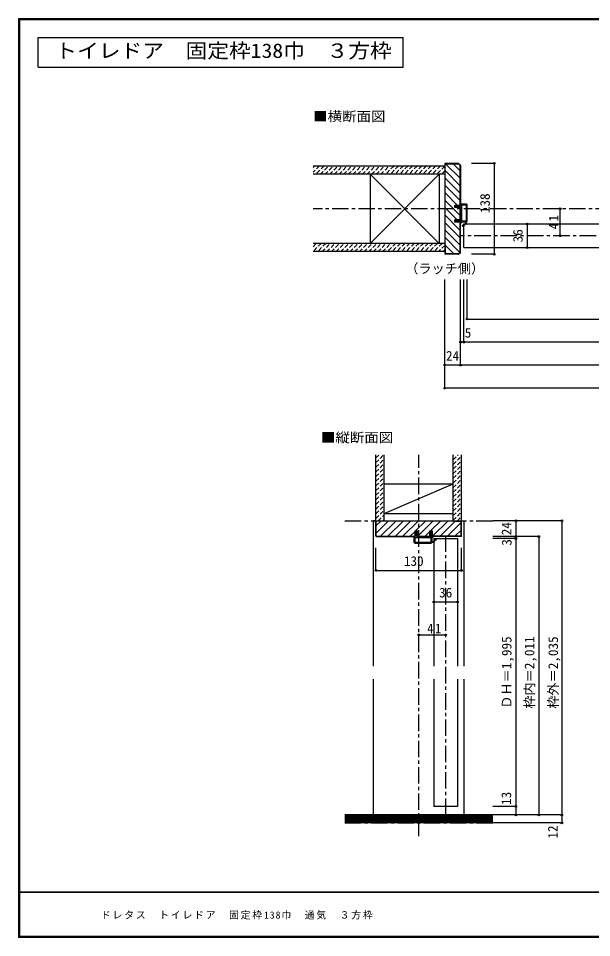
# Model space of a CAD drawing. Units: millimetres at full size, sheet at 1:5. Extents: x -973 to 977, y -718 to 696.
# Drawn here: x -973 to -102, y -701 to 696 of the extents above; entities that cross this region are included whole.
import ezdxf
from ezdxf.enums import TextEntityAlignment as Align

# ---------------------------------------------------------------- set-up
doc = ezdxf.new("R2010")
doc.units = ezdxf.units.MM
doc.header["$LTSCALE"] = 5
doc.header["$PDMODE"] = 32
doc.header["$PDSIZE"] = 2.5
doc.linetypes.add('CHAIN1', pattern=[8, 5, -1, 1, -1])
doc.linetypes.add('DASHED1', pattern=[1.8, 1.2, -0.6])
for name, color, linetype in [('0-0_補助線', 7, 'Continuous'), ('0-1_通り芯', 4, 'CHAIN1'), ('0-3_仕上げ', 2, 'Continuous'), ('0-4_枠', 3, 'Continuous'), ('0-6_扉', 6, 'Continuous'), ('0-A_文字', 3, 'Continuous'), ('0-B_寸法', 7, 'Continuous'), ('0-C_ハッチ', 4, 'DASHED1'), ('F-1_枠', 6, 'Continuous'), ('F-A_文字', 7, 'Continuous')]:
    doc.layers.add(name, color=color, linetype=linetype)
doc.styles.add('ＭＳ ゴシック', font='')
doc.styles.get('ＭＳ ゴシック').set_extended_font_data('MS Gothic')

# ---------------------------------------------------------------- blocks, each defined once
blk = doc.blocks.new('2')
at = {"layer": '0-0_補助線'}
for p, q in [((-9.846, -9.622), (-9.846, 15.078)), ((-8.846, 16.078), (0.354, 16.078)), ((-8.846, 15.878), (0.637, 15.878)), ((-8.446, 14.378), (-8.446, -8.922)), ((-8.146, 14.678), (-1.546, 14.678)), ((-1.246, 14.378), (-1.246, -8.922)), ((0.154, 11.653), (2.154, 11.653)), ((0.154, 11.653), (0.154, -8.497)), ((2.154, 10.953), (2.154, 11.653)), ((3.154, 11.653), (2.512, 10.83)), ((3.154, 11.653), (6.154, 11.653)), ((4.154, 13.753), (4.154, 13.053)), ((5.154, 13.053), (4.512, 13.876)), ((7.154, 13.053), (5.154, 13.053)), ((6.154, 10.953), (6.154, 11.653)), ((7.558, 12.258), (6.516, 10.835)), ((-1.48, -10.622), (-8.846, -10.622)), ((-1.546, -9.222), (-8.146, -9.222)), ((-1.189, -10.85), (-0.732, -12.694)), ((0.354, -12.922), (-0.441, -12.922)), ((0.154, -8.497), (2.154, -8.497)), ((4.154, -9.897), (0.154, -9.897)), ((0.154, -9.897), (0.154, -10.622)), ((0.154, -10.622), (0.645, -12.548)), ((2.154, -7.797), (2.154, -8.497)), ((3.154, -8.497), (2.512, -7.674)), ((3.154, -8.497), (6.154, -8.497)), ((4.154, -10.597), (4.154, -9.897)), ((5.154, -9.897), (4.512, -10.72)), ((7.154, -9.897), (5.154, -9.897)), ((6.154, -7.797), (6.154, -8.497)), ((7.558, -9.101), (6.516, -7.679))]:
    blk.add_line(p, q, dxfattribs=at)
for points in [[(-9.646, 15.078), (-9.646, -9.622), (-9.846, -9.622)], [(4.154, 13.053), (0.154, 13.053), (0.649, 15.723)]]:
    blk.add_lwpolyline(points, dxfattribs=at)
for centre, radius, start, end in [((-8.846, 15.078), 1, 90, 180), ((-8.846, 15.078), 0.8, 90, 180), ((-8.146, 14.378), 0.3, 90, 180), ((-1.546, 14.378), 0.3, 0, 90), ((0.354, 15.778), 0.3, 349.49875, 90), ((2.354, 10.953), 0.2, 180, 322.03043), ((4.354, 13.753), 0.2, 37.96957, 180), ((6.354, 10.953), 0.2, 180, 323.78053), ((7.154, 12.553), 0.5, 323.78053, 90), ((-8.846, -9.622), 1, 180, 270), ((-2.846, -10.72), 6, 179.06153, 259.29815), ((-8.146, -8.922), 0.3, 180, 270), ((-2.846, -10.72), 5.3, 178.93757, 259.29815), ((-1.546, -8.922), 0.3, 270, 0), ((-1.48, -10.922), 0.3, 13.9282, 90), ((-0.441, -12.622), 0.3, 193.9282, 270), ((0.354, -12.622), 0.3, 270, 14.29438), ((2.354, -7.797), 0.2, 37.96957, 180), ((4.354, -10.597), 0.2, 180, 322.03043), ((6.354, -7.797), 0.2, 36.21947, 180), ((7.154, -9.397), 0.5, 270, 36.21947), ((-3.896, -16.272), 0.35, 259.29815, 79.29815)]:
    blk.add_arc(centre, radius, start, end, dxfattribs=at)
blk.add_point((-3.896, -16.622), dxfattribs=at)

msp = doc.modelspace()

# ---------------------------------------------------------------- linework, layer by layer
at = {"layer": '0-1_通り芯'}
for p, q in [((528.653, 406.5), (-525.347, 406.5)), ((304.653, 365.5), (-301.347, 365.5)), ((-364.789, -546.913), (-364.789, 32.5)), ((-477.289, -67.5), (-252.289, -67.5)), ((-323.789, -514.5), (-323.789, -91.5)), ((-477.289, -526.5), (-252.289, -526.5))]:
    msp.add_line(p, q, dxfattribs=at)
at = {"layer": '0-3_仕上げ'}
for p, q in [((-325.347, 471.5), (-525.347, 471.5)), ((-325.347, 459), (-525.347, 459)), ((-325.347, 354), (-525.347, 354)), ((-325.347, 341.5), (-525.347, 341.5)), ((-429.789, -67.5), (-429.789, 32.5)), ((-417.289, -67.5), (-417.289, 32.5)), ((-312.289, -67.5), (-312.289, 32.5)), ((-299.789, -67.5), (-299.789, 32.5)), ((-252.289, -514.5), (-477.289, -514.5)), ((-252.289, -526.5), (-477.289, -526.5))]:
    msp.add_line(p, q, dxfattribs=at)
at = {"layer": '0-3_仕上げ', "color": 3}
for p, q in [((-438.847, 459), (-438.847, 354)), ((-333.847, 459), (-333.847, 354)), ((-417.289, -11.5), (-312.289, -11.5)), ((-417.289, -56.5), (-312.289, -56.5))]:
    msp.add_line(p, q, dxfattribs=at)
at = {"layer": '0-3_仕上げ', "color": 7}
for p, q in [((-333.847, 354), (-438.847, 459)), ((-438.847, 354), (-333.847, 459)), ((-417.289, -56.5), (-312.289, -11.5)), ((-252.289, -516), (-477.289, -516)), ((-252.289, -517.5), (-477.289, -517.5)), ((-252.289, -519), (-477.289, -519)), ((-252.289, -520.5), (-477.289, -520.5)), ((-252.289, -522), (-477.289, -522)), ((-252.289, -523.5), (-477.289, -523.5)), ((-252.289, -525), (-477.289, -525))]:
    msp.add_line(p, q, dxfattribs=at)
at = {"layer": '0-4_枠'}
for p, q in [((-304.175, 475.5), (-325.347, 475.5)), ((-325.347, 475.5), (-325.347, 337.5)), ((-304.383, 475), (-301.847, 472.464)), ((-304.175, 475.5), (-301.347, 472.672)), ((-301.847, 412), (-301.847, 472.464)), ((-301.347, 472.672), (-301.347, 412)), ((-324.847, 460.5), (-325.347, 460.5)), ((-301.347, 408.3), (-309.847, 408.3)), ((-301.847, 389.7), (-301.847, 408.3)), ((-301.347, 389.7), (-301.347, 408.3)), ((-309.847, 386), (-309.847, 389.7)), ((-301.347, 389.7), (-309.847, 389.7)), ((-301.347, 386), (-309.847, 386)), ((-301.847, 340.536), (-301.847, 386)), ((-301.347, 340.328), (-301.347, 386)), ((-324.847, 352.5), (-325.347, 352.5)), ((-324.847, 352.5), (-324.847, 338)), ((-304.175, 337.5), (-325.347, 337.5)), ((-304.382, 338), (-324.847, 338)), ((-304.382, 338), (-301.847, 340.536)), ((-304.175, 337.5), (-301.347, 340.328)), ((-429.789, -67.5), (-299.789, -67.5)), ((-429.289, -90.586), (-429.289, -68)), ((-419.789, -68), (-429.289, -68)), ((-419.789, -67.5), (-419.789, -68)), ((-309.789, -68), (-309.789, -67.5)), ((-309.789, -68), (-300.289, -68)), ((-300.289, -90.586), (-300.289, -68)), ((-370.289, -83), (-366.589, -83)), ((-370.289, -91.5), (-370.289, -83)), ((-366.589, -91.5), (-366.589, -83)), ((-347.989, -91.5), (-347.989, -83)), ((-428.874, -91), (-429.289, -90.586)), ((-429.082, -91.5), (-370.289, -91.5)), ((-428.874, -91), (-370.289, -91)), ((-366.589, -91), (-347.989, -91)), ((-366.589, -91.5), (-347.989, -91.5)), ((-300.703, -91), (-344.289, -91)), ((-300.496, -91.5), (-344.289, -91.5)), ((-300.703, -91), (-300.289, -90.586))]:
    msp.add_line(p, q, dxfattribs=at)
at = {"layer": '0-4_枠', "color": 4}
for p, q in [((-429.789, -67.5), (-433.789, -67.5)), ((-433.789, -288.25), (-433.789, -67.5)), ((-299.789, -67.5), (-295.789, -67.5)), ((-295.789, -288.25), (-295.789, -67.5)), ((-433.789, -514.5), (-433.789, -308.25)), ((-295.789, -514.5), (-295.789, -308.25))]:
    msp.add_line(p, q, dxfattribs=at)
at = {"layer": '0-4_枠'}
for points in [[(-324.847, 460.5), (-324.847, 475), (-304.383, 475)], [(-309.847, 408.3), (-309.847, 412), (-301.347, 412)], [(-429.082, -91.5), (-429.789, -90.793), (-429.789, -67.5)], [(-300.496, -91.5), (-299.789, -90.793), (-299.789, -67.5)], [(-347.989, -83), (-344.289, -83), (-344.289, -91.5)]]:
    msp.add_lwpolyline(points, dxfattribs=at)
at = {"layer": '0-6_扉'}
for p, q in [((-296.347, 383.5), (302.653, 383.5)), ((-296.347, 347.5), (-296.347, 383.5)), ((-296.347, 347.5), (302.653, 347.5)), ((-341.789, -94.5), (-341.789, -288.25)), ((-341.789, -94.5), (-305.789, -94.5)), ((-305.789, -94.5), (-305.789, -288.25)), ((-341.789, -308.25), (-341.789, -501.5)), ((-305.789, -308.25), (-305.789, -501.5)), ((-305.789, -501.5), (-341.789, -501.5))]:
    msp.add_line(p, q, dxfattribs=at)
at = {"layer": '0-A_文字'}
for p, q in [((-943.333, 621.667), (-943.333, 666.667)), ((-943.333, 666.667), (-388.465, 666.667)), ((-388.465, 621.667), (-388.465, 666.667)), ((-943.333, 621.667), (-388.465, 621.667))]:
    msp.add_line(p, q, dxfattribs=at)
at = {"layer": '0-B_寸法', "color": 4}
for p, q in [((-249.925, 475.5), (-284.447, 475.5)), ((-249.925, 475.5), (-249.925, 337.5)), ((-149.925, 365.5), (-149.925, 406.5)), ((-199.925, 383.5), (-199.925, 347.5)), ((-249.925, 337.5), (-284.447, 337.5)), ((-325.347, 134), (-325.347, 299)), ((-301.347, 169), (-301.347, 299)), ((-296.347, 204), (-296.347, 299)), ((-291.347, 239), (-291.347, 299)), ((-291.347, 239), (244.658, 239)), ((304.653, 204), (-301.347, 204)), ((328.653, 169), (-325.347, 169)), ((328.653, 134), (-325.347, 134)), ((-147.432, -67.5), (-252.289, -67.5)), ((-217.289, -67.5), (-217.289, -514.5)), ((-147.432, -67.5), (-147.432, -526.5)), ((-182.289, -91.5), (-252.289, -91.5)), ((-217.289, -94.5), (-252.289, -94.5)), ((-182.289, -91.5), (-182.289, -514.5)), ((-429.789, -142.922), (-429.789, -108.4)), ((-299.789, -142.922), (-299.789, -108.4)), ((-429.789, -142.922), (-299.789, -142.922)), ((-341.789, -190.882), (-305.789, -190.882)), ((-364.789, -240.882), (-323.789, -240.882)), ((-217.289, -501.5), (-252.289, -501.5)), ((-147.432, -514.5), (-252.289, -514.5)), ((-147.432, -526.5), (-252.289, -526.5))]:
    msp.add_line(p, q, dxfattribs=at)
at = {"layer": '0-B_寸法'}
for p in [(-249.925, 475.5), (-149.925, 406.5), (-199.925, 383.5), (-149.925, 365.5), (-249.925, 337.5), (-199.925, 347.5), (-291.347, 239), (-301.347, 204), (-296.347, 204), (-325.347, 169), (-301.347, 169), (-325.347, 134), (-217.289, -67.5), (-147.432, -67.5), (-217.289, -91.5), (-217.289, -94.5), (-182.289, -91.5), (-429.789, -142.922), (-299.789, -142.922), (-341.789, -190.882), (-305.789, -190.882), (-364.789, -240.882), (-323.789, -240.882), (-217.289, -501.5), (-217.289, -514.5), (-182.289, -514.5), (-147.432, -514.5), (-147.432, -526.5)]:
    msp.add_point(p, dxfattribs=at)
at = {"layer": '0-C_ハッチ', "linetype": 'Continuous'}
for p, q in [((-323.994, 475), (-301.847, 452.853)), ((-312.68, 475), (-301.847, 464.166)), ((-324.847, 464.539), (-301.847, 441.539)), ((-325.347, 453.726), (-301.847, 430.225)), ((-325.347, 442.412), (-301.847, 418.912)), ((-325.347, 431.098), (-306.249, 412)), ((-325.347, 419.784), (-301.847, 396.284)), ((-325.347, 408.47), (-306.576, 389.7)), ((-302.549, 408.3), (-301.847, 407.598)), ((-325.347, 397.157), (-301.847, 373.657)), ((-325.347, 385.843), (-301.847, 362.343)), ((-302.876, 386), (-301.847, 384.97)), ((-325.347, 374.529), (-301.847, 351.029)), ((-325.347, 363.216), (-302.257, 340.126)), ((-324.847, 351.402), (-311.445, 338)), ((-324.847, 340.088), (-322.759, 338)), ((-429.289, -86.12), (-410.669, -67.5)), ((-429.289, -74.806), (-422.483, -68)), ((-422.855, -91), (-399.355, -67.5)), ((-411.542, -91), (-388.042, -67.5)), ((-400.228, -91), (-376.728, -67.5)), ((-388.914, -91), (-365.414, -67.5)), ((-369.6, -83), (-354.1, -67.5)), ((-366.287, -91), (-342.787, -67.5)), ((-346.973, -83), (-331.473, -67.5)), ((-343.659, -91), (-320.159, -67.5)), ((-332.346, -91), (-309.345, -68)), ((-377.601, -91), (-370.289, -83.688)), ((-321.032, -91), (-300.289, -70.257)), ((-309.718, -91), (-300.289, -81.571)), ((-354.973, -91), (-347.989, -84.016))]:
    msp.add_line(p, q, dxfattribs=at)
at = {"layer": '0-C_ハッチ'}
for p, q in [((-525.347, 469.168), (-523.015, 471.5)), ((-515.944, 471.5), (-525.347, 462.097)), ((-508.873, 471.5), (-521.373, 459)), ((-514.302, 459), (-501.802, 471.5)), ((-507.231, 459), (-494.731, 471.5)), ((-500.16, 459), (-487.66, 471.5)), ((-493.089, 459), (-480.589, 471.5)), ((-486.018, 459), (-473.518, 471.5)), ((-478.947, 459), (-466.447, 471.5)), ((-471.876, 459), (-459.376, 471.5)), ((-464.805, 459), (-452.305, 471.5)), ((-457.734, 459), (-445.234, 471.5)), ((-450.662, 459), (-438.162, 471.5)), ((-443.591, 459), (-431.091, 471.5)), ((-436.52, 459), (-424.02, 471.5)), ((-429.449, 459), (-416.949, 471.5)), ((-422.378, 459), (-409.878, 471.5)), ((-402.807, 471.5), (-415.307, 459)), ((-395.736, 471.5), (-408.236, 459)), ((-388.665, 471.5), (-401.165, 459)), ((-381.594, 471.5), (-394.094, 459)), ((-374.523, 471.5), (-387.023, 459)), ((-367.452, 471.5), (-379.952, 459)), ((-360.381, 471.5), (-372.881, 459)), ((-353.31, 471.5), (-365.81, 459)), ((-346.239, 471.5), (-358.739, 459)), ((-339.168, 471.5), (-351.668, 459)), ((-332.096, 471.5), (-344.596, 459)), ((-325.347, 471.178), (-337.525, 459)), ((-325.347, 464.107), (-330.454, 459)), ((-525.347, 348.96), (-520.307, 354)), ((-513.236, 354), (-525.347, 341.889)), ((-506.165, 354), (-518.665, 341.5)), ((-511.594, 341.5), (-499.094, 354)), ((-504.523, 341.5), (-492.023, 354)), ((-497.452, 341.5), (-484.952, 354)), ((-490.381, 341.5), (-477.881, 354)), ((-483.31, 341.5), (-470.81, 354)), ((-476.239, 341.5), (-463.739, 354)), ((-469.168, 341.5), (-456.668, 354)), ((-462.096, 341.5), (-449.596, 354)), ((-455.025, 341.5), (-442.525, 354)), ((-447.954, 341.5), (-435.454, 354)), ((-440.883, 341.5), (-428.383, 354)), ((-433.812, 341.5), (-421.312, 354)), ((-426.741, 341.5), (-414.241, 354)), ((-419.67, 341.5), (-407.17, 354)), ((-400.099, 354), (-412.599, 341.5)), ((-393.028, 354), (-405.528, 341.5)), ((-385.957, 354), (-398.457, 341.5)), ((-378.886, 354), (-391.386, 341.5)), ((-371.815, 354), (-384.315, 341.5)), ((-364.744, 354), (-377.244, 341.5)), ((-357.673, 354), (-370.173, 341.5)), ((-350.601, 354), (-363.101, 341.5)), ((-343.53, 354), (-356.03, 341.5)), ((-336.459, 354), (-348.959, 341.5)), ((-329.388, 354), (-341.888, 341.5)), ((-325.347, 350.97), (-334.817, 341.5)), ((-325.347, 343.899), (-327.746, 341.5)), ((-429.789, 20.96), (-418.249, 32.5)), ((-429.789, 28.031), (-425.32, 32.5)), ((-312.289, 25.323), (-305.112, 32.5)), ((-312.289, 32.394), (-312.183, 32.5)), ((-312.289, 18.252), (-299.789, 30.752)), ((-429.789, 13.889), (-417.289, 26.389)), ((-429.789, 6.818), (-417.289, 19.318)), ((-312.289, 11.181), (-299.789, 23.681)), ((-312.289, 4.11), (-299.789, 16.61)), ((-429.789, -0.253), (-417.289, 12.247)), ((-429.789, -7.324), (-417.289, 5.176)), ((-312.289, -2.961), (-299.789, 9.539)), ((-312.289, -10.032), (-299.789, 2.468)), ((-429.789, -14.395), (-417.289, -1.895)), ((-429.789, -21.466), (-417.289, -8.966)), ((-312.289, -17.103), (-299.789, -4.603)), ((-312.289, -24.174), (-299.789, -11.674)), ((-429.789, -28.537), (-417.289, -16.037)), ((-429.789, -35.608), (-417.289, -23.108)), ((-312.289, -31.246), (-299.789, -18.746)), ((-312.289, -38.317), (-299.789, -25.817)), ((-429.789, -42.679), (-417.289, -30.179)), ((-429.789, -49.751), (-417.289, -37.251)), ((-312.289, -45.388), (-299.789, -32.888)), ((-312.289, -52.459), (-299.789, -39.959)), ((-429.789, -56.822), (-417.289, -44.322)), ((-429.789, -63.893), (-417.289, -51.393)), ((-312.289, -59.53), (-299.789, -47.03)), ((-312.289, -66.601), (-299.789, -54.101)), ((-426.253, -67.428), (-417.289, -58.464)), ((-419.254, -67.5), (-417.289, -65.535)), ((-306.117, -67.5), (-299.789, -61.172))]:
    msp.add_line(p, q, dxfattribs=at)
at = {"layer": 'F-1_枠'}
for p, q in [((-973.347, 695.833), (-973.347, -700.833)), ((-973.347, 695.833), (976.653, 695.833)), ((-973.347, 695), (976.653, 695)), ((-973.347, 694.167), (976.653, 694.167)), ((-972.514, 695.833), (-972.514, -700.833)), ((-971.68, 695.833), (-971.68, -700.833)), ((976.653, -631.667), (-973.347, -631.667)), ((976.653, -632.5), (-973.347, -632.5)), ((976.653, -699.167), (-973.347, -699.167)), ((976.653, -700), (-973.347, -700)), ((976.653, -700.833), (-973.347, -700.833))]:
    msp.add_line(p, q, dxfattribs=at)

# ---------------------------------------------------------------- block references
at = {"layer": '0-0_補助線', "xscale": -1}
msp.add_blockref('2', (-301.193, 397.422), dxfattribs=at)
at = {"layer": '0-0_補助線', "rotation": 90}
msp.add_blockref('2', (-355.711, -91.654), dxfattribs=at)

# ---------------------------------------------------------------- texts
at = {"layer": '0-A_文字', "style": 'ＭＳ ゴシック', "width": 1.1}
msp.add_text('トイレドア\u3000固定枠138巾\u3000３方枠', height=21.99, dxfattribs=at).set_placement((-917.156, 629.167), align=Align.BOTTOM_LEFT)
at = {"layer": '0-A_文字', "color": 7, "style": 'ＭＳ ゴシック', "width": 1.1}
for s, p in [('■横断面図', (-525.347, 535.24)), ('■縦断面図', (-513.547, 47.256))]:
    msp.add_text(s, height=14.66, dxfattribs=at).set_placement(p, align=Align.BOTTOM_LEFT)
at = {"layer": '0-A_文字', "color": 7, "style": 'ＭＳ ゴシック'}
msp.add_text('（ラッチ側）', height=14.66, dxfattribs=at).set_placement((-385.347, 304), align=Align.BOTTOM_LEFT)
at = {"layer": '0-B_寸法', "style": 'ＭＳ ゴシック'}
for s, p in [('138', (-252.425, 400)), ('36', (-202.425, 355.5)), ('24', (-219.789, -89.5)), ('3', (-219.452, -105.385)), ('ＤＨ＝1,995', (-219.469, -353)), ('枠内＝2,011', (-184.789, -353)), ('枠外＝2,035', (-148.775, -353)), ('13', (-219.997, -499.215)), ('12', (-149.348, -550.376))]:
    msp.add_text(s, height=14.66, rotation=90, dxfattribs=at).set_placement(p, align=Align.BOTTOM_LEFT)
for s, p in [('5', (-294.861, 206.5)), ('24', (-323.347, 171.5)), ('130', (-387.289, -140.422)), ('36', (-333.789, -188.382))]:
    msp.add_text(s, height=14.66, dxfattribs=at).set_placement(p, align=Align.BOTTOM_LEFT)
at = {"layer": '0-B_寸法', "insert": (-152.425, 375.375), "char_height": 14.66, "attachment_point": 7, "rotation": 90, "style": 'ＭＳ ゴシック'}
msp.add_mtext('\\T1.27;\\W0.95;41', dxfattribs=at)
at = {"layer": '0-B_寸法', "insert": (-352.039, -238.382), "char_height": 14.66, "attachment_point": 7, "style": 'ＭＳ ゴシック'}
msp.add_mtext('\\T1.27;\\W0.95;41', dxfattribs=at)
at = {"layer": 'F-A_文字', "insert": (-847.938, -673.333), "char_height": 11, "attachment_point": 7, "style": 'ＭＳ ゴシック'}
msp.add_mtext('\\T1.18;ドレタス\u3000トイレドア\u3000固定枠138巾\u3000通気\u3000３方枠', dxfattribs=at)

doc.saveas('drawing.dxf')
